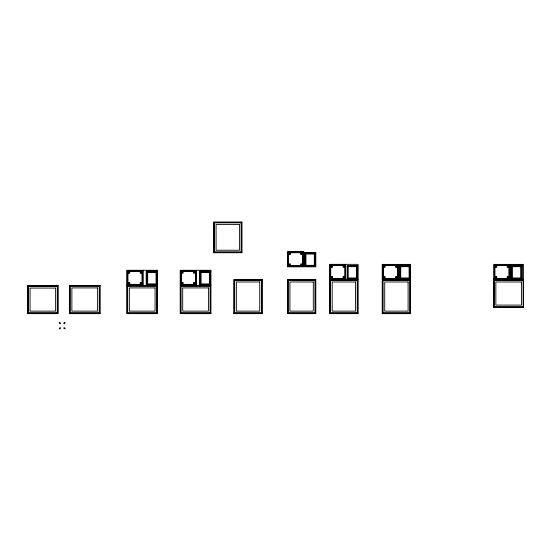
<?xml version="1.0" encoding="UTF-8"?>
<svg xmlns="http://www.w3.org/2000/svg" width="551" height="551" viewBox="0 0 551 551"><rect width="100%" height="100%" fill="white"/><g stroke="black" fill="none" stroke-linecap="round" stroke-linejoin="round"><path stroke-width="0.83" d="M493.82 307.596L493.82 264.377L523.45 264.377L523.45 307.596L493.82 307.596L494.006 279.887M27.97 313.216L28.383 312.803L57.283 312.803L57.703 313.216L57.703 285.997L27.97 285.997L27.97 313.216L57.703 313.216M27.97 285.997L28.383 286.41L57.283 286.41L57.703 285.997M69.371 285.411L69.784 285.824L99.69 285.824L100.103 285.411L100.103 313.636L69.371 313.636L69.371 285.411L100.103 285.411M64.749 322.824L64.749 323.657L63.916 323.657L63.916 322.824L65.17 322.404M59.246 328.995L60.5 328.575L60.5 327.742L59.666 327.742L59.666 328.575M157.145 285.824L157.565 285.411L126.826 285.411L127.247 285.824L157.145 285.824L157.145 313.216L157.565 313.636L126.826 313.636L126.826 270.272L157.565 270.272L157.565 313.636M241.972 252.744L241.552 252.324L241.552 222.425L241.972 222.005L213.574 222.005L213.574 252.744L241.972 252.744L241.972 222.005M213.574 252.744L213.995 252.324L213.995 222.425L241.552 222.425M210.523 285.824L210.943 285.411L180.205 285.411L180.625 285.824L210.523 285.824L210.523 313.216L210.943 313.636L180.205 313.636L180.205 270.272L210.943 270.272L210.943 313.636M262.235 313.636L261.815 313.216L261.815 279.887L262.235 279.474L233.838 279.474L233.838 313.636L262.235 313.636L262.235 279.474M233.838 313.636L234.258 313.216L234.258 279.887L261.815 279.887M315.813 313.636L315.392 313.216L315.392 279.887L315.813 279.474L287.415 279.474L287.415 313.636L315.813 313.636L315.813 279.474M287.415 313.636L287.836 313.216L287.836 279.887L315.392 279.887M358.081 313.636L358.081 264.335L329.691 264.335L329.691 313.636L358.081 313.636L357.668 313.216L357.668 279.887L358.081 279.474L329.691 279.474M329.691 313.636L330.104 313.216L330.104 279.887L357.668 279.887M410.605 313.636L410.605 264.377L382.215 264.377L382.215 313.636L410.605 313.636L410.192 313.216L410.192 279.887L410.605 279.474L382.215 279.474M382.215 313.636L382.628 313.216L382.628 279.887L410.192 279.887M213.995 223.258L214.408 223.258L214.408 251.49L213.995 251.49M241.552 223.258L241.131 223.258L241.131 251.49L241.552 251.49M213.995 252.324L241.552 252.324M287.836 252.943L288.256 252.943L288.256 265.568L287.836 265.568M303.312 252.943L302.892 252.943L302.892 265.568L303.312 265.568M305.695 253.357L314.559 253.357L314.559 252.943M304.855 253.777L305.695 253.777L305.695 252.943M315.392 253.777L314.979 253.777L314.979 265.568L315.392 265.568M288.462 254.617L290.343 254.617L290.343 252.73M302.678 254.617L300.798 254.617L300.798 252.73M288.462 263.895L290.343 263.895L290.343 265.782M302.678 263.895L300.798 263.895L300.798 265.782M410.605 265.169L399.234 265.169L399.234 279.474M522.217 265.169L510.839 265.169L510.839 279.054M304.855 265.568L305.275 265.568L305.275 253.777M330.104 265.589L330.524 265.589L330.524 278.214L330.104 278.214M345.58 265.589L345.16 265.589L345.16 278.214L345.58 278.214M382.628 265.63L383.048 265.63L383.048 278.214L382.628 278.214M398.063 265.63L397.643 265.63L397.643 278.214L398.063 278.214M494.24 265.63L494.66 265.63L494.66 278.214L494.24 278.214M509.668 265.63L509.255 265.63L509.255 278.214L509.668 278.214M347.963 266.002L356.828 266.002L356.828 265.589M400.487 266.002L409.352 266.002L409.352 265.589M512.099 266.002L520.964 266.002L520.964 265.589M347.123 266.422L347.963 266.422L347.963 265.589M357.668 266.422L357.248 266.422L357.248 278.214L357.668 278.214M399.654 266.422L400.487 266.422L400.487 265.589M410.192 266.422L409.772 266.422L409.772 278.214L410.192 278.214M511.259 266.422L512.099 266.422L512.099 265.589M521.797 266.422L521.377 266.422L521.377 278.214L521.797 278.214M330.731 267.263L332.618 267.263L332.618 265.375M344.954 267.263L343.073 267.263L343.073 265.375M383.255 267.304L385.142 267.304L385.142 265.417M397.436 267.304L395.556 267.304L395.556 265.417M494.867 267.304L496.747 267.304L496.747 265.417M509.041 267.304L507.161 267.304L507.161 265.417M157.565 271.106L146.187 271.106L146.187 285.411M210.943 271.106L199.565 271.106L199.565 285.411M127.247 271.526L127.667 271.526L127.667 284.158L127.247 284.158M142.723 271.526L142.303 271.526L142.303 284.158L142.723 284.158M180.625 271.526L181.045 271.526L181.045 284.158L180.625 284.158M196.094 271.526L195.681 271.526L195.681 284.158L196.094 284.158M147.448 271.946L156.312 271.946L156.312 271.526M200.826 271.946L209.69 271.946L209.69 271.526M146.607 272.359L147.448 272.359L147.448 271.526M157.145 272.359L156.732 272.359L156.732 284.158L157.145 284.158M199.985 272.359L200.826 272.359L200.826 271.526M210.523 272.359L210.103 272.359L210.103 284.158L210.523 284.158M127.873 273.2L129.754 273.2L129.754 271.319M142.089 273.2L140.209 273.2L140.209 271.319M181.251 273.2L183.132 273.2L183.132 271.319M195.467 273.2L193.587 273.2L193.587 271.319M330.731 276.547L332.618 276.547L332.618 278.427M344.954 276.547L343.073 276.547L343.073 278.427M383.255 276.547L385.142 276.547L385.142 278.427M397.436 276.547L395.556 276.547L395.556 278.427M494.867 276.547L496.747 276.547L496.747 278.427M509.041 276.547L507.161 276.547L507.161 278.427M347.123 278.214L347.543 278.214L347.543 266.422M399.654 278.214L400.067 278.214L400.067 266.422M511.259 278.214L511.679 278.214L511.679 266.422M493.82 279.054L522.217 279.054L522.217 264.377M493.82 279.887L523.45 279.887M234.258 280.728L234.678 280.728L234.678 312.383L234.258 312.383M261.815 280.728L261.394 280.728L261.394 312.383L261.815 312.383M287.836 280.728L288.256 280.728L288.256 312.383L287.836 312.383M315.392 280.728L314.979 280.728L314.979 312.383L315.392 312.383M330.104 280.728L330.524 280.728L330.524 312.383L330.104 312.383M357.668 280.728L357.248 280.728L357.248 312.383L357.668 312.383M382.628 280.728L383.048 280.728L383.048 312.383L382.628 312.383M410.192 280.728L409.772 280.728L409.772 312.383L410.192 312.383M494.006 280.728L494.006 306.342M523.264 280.728L523.264 306.342M127.873 282.484L129.754 282.484L129.754 284.364M142.089 282.484L140.209 282.484L140.209 284.364M181.251 282.484L183.132 282.484L183.132 284.364M195.467 282.484L193.587 282.484L193.587 284.364M146.607 284.158L147.027 284.158L147.027 272.359M199.985 284.158L200.406 284.158L200.406 272.359M69.784 286.665L70.204 286.665L70.204 312.383L69.784 312.383M99.69 286.665L99.27 286.665L99.27 312.383L99.69 312.383M127.247 286.665L127.667 286.665L127.667 312.383L127.247 312.383M157.145 286.665L156.732 286.665L156.732 312.383L157.145 312.383M180.625 286.665L181.045 286.665L181.045 312.383L180.625 312.383M210.523 286.665L210.103 286.665L210.103 312.383L210.523 312.383M494.006 307.183L523.264 307.183L523.45 307.596M100.103 313.636L99.69 313.216L69.784 313.216L69.784 285.824M157.145 313.216L127.247 313.216L127.247 285.824M210.523 313.216L180.625 313.216L180.625 285.824M234.258 313.216L261.815 313.216M287.836 313.216L315.392 313.216M330.104 313.216L357.668 313.216M382.628 313.216L410.192 313.216M59.666 322.824L60.5 322.824L60.5 323.657L59.666 323.657L59.246 322.404M64.749 328.575L63.916 328.575L63.916 327.742L64.749 327.742L65.17 328.995M523.264 279.887L523.264 307.183M522.665 279.887L522.665 280.307L494.605 280.307L494.605 279.887M522.665 307.183L522.665 306.762L494.605 306.762L494.605 307.183M521.797 279.054L521.797 265.589L511.259 265.589L511.259 279.054M520.964 279.054L520.964 278.634L512.099 278.634L512.099 279.054M510.088 264.377L510.088 279.054M509.668 279.054L509.668 264.79L494.24 264.79L494.24 279.054M508.835 264.79L508.835 265.21L495.073 265.21L495.073 264.79M508.835 279.054L508.835 278.634L495.073 278.634L495.073 279.054M409.352 279.054L409.352 278.634L400.487 278.634L400.487 279.054M409.352 279.887L409.352 280.307L383.468 280.307L383.468 279.887M409.352 313.216L409.352 312.803L383.468 312.803L383.468 313.216M398.483 264.377L398.483 279.474M397.223 264.79L397.223 265.21L383.468 265.21L383.468 264.79M397.223 279.054L397.223 278.634L383.468 278.634L383.468 279.054M356.828 279.054L356.828 278.634L347.963 278.634L347.963 279.054M356.828 279.887L356.828 280.307L330.944 280.307L330.944 279.887M356.828 313.216L356.828 312.803L330.944 312.803L330.944 313.216M344.74 264.749L344.74 265.169L330.944 265.169L330.944 264.749M344.74 279.054L344.74 278.634L330.944 278.634L330.944 279.054M314.559 266.409L314.559 265.988L305.695 265.988L305.695 266.409M314.559 279.887L314.559 280.307L288.669 280.307L288.669 279.887M314.559 313.216L314.559 312.803L288.669 312.803L288.669 313.216M302.471 252.103L302.471 252.523L288.669 252.523L288.669 252.103M302.471 266.409L302.471 265.988L288.669 265.988L288.669 266.409M260.981 279.887L260.981 280.307L235.091 280.307L235.091 279.887M260.981 313.216L260.981 312.803L235.091 312.803L235.091 313.216M240.718 222.425L240.718 222.838L214.828 222.838L214.828 222.425M240.718 252.324L240.718 251.903L214.828 251.903L214.828 252.324M209.69 284.991L209.69 284.571L200.826 284.571L200.826 284.991M209.69 285.824L209.69 286.245L181.458 286.245L181.458 285.824M209.69 313.216L209.69 312.803L181.458 312.803L181.458 313.216M196.514 270.272L196.514 285.411M195.261 270.686L195.261 271.106L181.458 271.106L181.458 270.686M195.261 284.991L195.261 284.571L181.458 284.571L181.458 284.991M156.312 284.991L156.312 284.571L147.448 284.571L147.448 284.991M156.312 285.824L156.312 286.245L128.08 286.245L128.08 285.824M156.312 313.216L156.312 312.803L128.08 312.803L128.08 313.216M143.136 270.272L143.136 285.411M141.882 270.686L141.882 271.106L128.08 271.106L128.08 270.686M141.882 284.991L141.882 284.571L128.08 284.571L128.08 284.991M99.69 285.824L99.69 313.216M98.849 285.824L98.849 286.245L70.624 286.245L70.624 285.824M98.849 313.216L98.849 312.803L70.624 312.803L70.624 313.216M57.283 286.41L57.283 312.803M28.383 286.41L28.383 312.803M128.114 271.994C128.838 274.584 130.167 270.272 128.114 271.994M128.114 283.29C128.838 285.873 130.167 281.561 128.114 283.29M140.574 271.994C141.297 274.584 142.626 270.272 140.574 271.994M140.574 283.29C141.297 285.873 142.626 281.561 140.574 283.29M181.493 271.994C182.216 274.584 183.545 270.272 181.493 271.994M181.493 283.29C182.216 285.873 183.545 281.561 181.493 283.29M193.952 271.994C194.675 274.584 196.004 270.272 193.952 271.994M193.952 283.29C194.675 285.873 196.004 281.561 193.952 283.29M288.703 253.412C289.427 255.995 290.756 251.683 288.703 253.412M288.703 264.707C289.427 267.29 290.756 262.979 288.703 264.707M301.163 253.412C301.886 255.995 303.215 251.683 301.163 253.412M301.163 264.707C301.886 267.29 303.215 262.979 301.163 264.707M330.972 266.057C331.695 268.64 333.024 264.328 330.972 266.057M330.972 277.353C331.695 279.936 333.024 275.624 330.972 277.353M343.431 266.057C344.161 268.64 345.491 264.328 343.431 266.057M343.431 277.353C344.161 279.936 345.491 275.624 343.431 277.353M383.496 266.099C384.219 268.681 385.548 264.37 383.496 266.099M383.496 277.353C384.219 279.936 385.548 275.624 383.496 277.353M395.921 266.099C396.644 268.681 397.974 264.37 395.921 266.099M395.921 277.353C396.644 279.936 397.974 275.624 395.921 277.353M495.108 266.099C495.831 268.681 497.16 264.37 495.108 266.099M495.108 277.353C495.831 279.936 497.16 275.624 495.108 277.353M507.526 266.099C508.249 268.681 509.579 264.37 507.526 266.099M507.526 277.353C508.249 279.936 509.579 275.624 507.526 277.353M239.458 224.512L216.082 224.512L216.082 250.23L239.458 250.23L239.458 224.512M303.725 251.683L287.415 251.683L287.415 266.822L303.725 266.822L303.725 251.683M303.312 252.103L287.836 252.103L287.836 266.409L303.312 266.409L303.312 252.103M315.813 252.523L304.434 252.523L304.434 266.822L315.813 266.822L315.813 252.523M302.678 252.73L288.462 252.73L288.462 265.782L302.678 265.782L302.678 252.73M315.392 252.943L304.855 252.943L304.855 266.409L315.392 266.409L315.392 252.943M314.304 254.032L305.943 254.032L305.943 265.32L314.304 265.32L314.304 254.032M345.58 264.749L330.104 264.749L330.104 279.054L345.58 279.054L345.58 264.749M398.063 264.79L382.628 264.79L382.628 279.054L398.063 279.054L398.063 264.79M344.954 265.375L330.731 265.375L330.731 278.427L344.954 278.427L344.954 265.375M397.436 265.417L383.255 265.417L383.255 278.427L397.436 278.427L397.436 265.417M509.041 265.417L494.867 265.417L494.867 278.427L509.041 278.427L509.041 265.417M357.668 265.589L347.123 265.589L347.123 279.054L357.668 279.054L357.668 265.589M410.192 265.589L399.654 265.589L399.654 279.054L410.192 279.054L410.192 265.589M356.58 266.677L348.211 266.677L348.211 277.966L356.58 277.966L356.58 266.677M409.104 266.677L400.735 266.677L400.735 277.966L409.104 277.966L409.104 266.677M520.709 266.677L512.347 266.677L512.347 277.966L520.709 277.966L520.709 266.677M142.723 270.686L127.247 270.686L127.247 284.991L142.723 284.991L142.723 270.686M196.094 270.686L180.625 270.686L180.625 284.991L196.094 284.991L196.094 270.686M142.089 271.319L127.873 271.319L127.873 284.364L142.089 284.364L142.089 271.319M195.467 271.319L181.251 271.319L181.251 284.364L195.467 284.364L195.467 271.319M157.145 271.526L146.607 271.526L146.607 284.991L157.145 284.991L157.145 271.526M210.523 271.526L199.985 271.526L199.985 284.991L210.523 284.991L210.523 271.526M156.057 272.614L147.696 272.614L147.696 283.903L156.057 283.903L156.057 272.614M209.435 272.614L201.074 272.614L201.074 283.903L209.435 283.903L209.435 272.614M259.728 281.981L236.351 281.981L236.351 311.129L259.728 311.129L259.728 281.981M313.305 281.981L289.929 281.981L289.929 311.129L313.305 311.129L313.305 281.981M355.574 281.981L332.198 281.981L332.198 311.129L355.574 311.129L355.574 281.981M408.098 281.981L384.722 281.981L384.722 311.129L408.098 311.129L408.098 281.981M521.411 281.981L495.859 281.981L495.859 305.089L521.411 305.089L521.411 281.981M58.117 285.576L27.55 285.576L27.55 313.636L58.117 313.636L58.117 285.576M97.596 287.918L71.878 287.918L71.878 311.129L97.596 311.129L97.596 287.918M155.058 287.918L129.34 287.918L129.34 311.129L155.058 311.129L155.058 287.918M208.436 287.918L182.718 287.918L182.718 311.129L208.436 311.129L208.436 287.918M55.61 288.083L30.057 288.083L30.057 311.129L55.61 311.129L55.61 288.083"/></g></svg>
